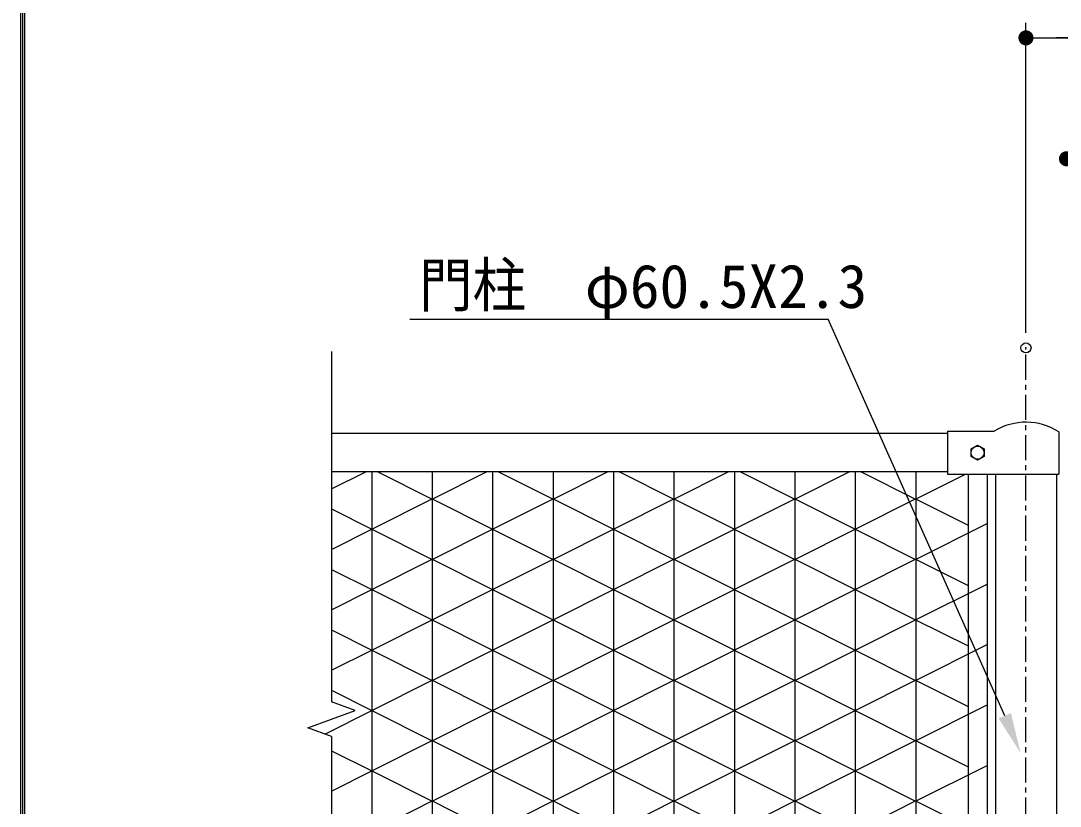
# Model space of a CAD drawing. Units: millimetres, scale not verified. Extents: x -4425 to 4425, y -3150 to 3150.
# Drawn here: x -4050 to -3018, y 920 to 1700 of the extents above; entities that cross this region are included whole.
import ezdxf
from ezdxf.enums import TextEntityAlignment as Align

# ---------------------------------------------------------------- set-up
doc = ezdxf.new("R2010")
doc.units = ezdxf.units.MM
doc.header["$LTSCALE"] = 20
doc.header["$PDMODE"] = 32
doc.header["$PDSIZE"] = 10
doc.linetypes.add('USER1', pattern=[2, 1.25, -0.25, 0.25, -0.25])
for name, color, linetype, lineweight in [('0-0_BUHIN', 7, 'Continuous', 25), ('0-2_KOUZOU', 7, 'Continuous', 25), ('0-3_SUNPOU', 1, 'Continuous', 25), ('0-C_AMI-HATCH', 6, 'Continuous', 25), ('0-D_WAKU', 7, 'Continuous', 25)]:
    doc.layers.add(name, color=color, linetype=linetype, lineweight=lineweight)
doc.layers.add('0-7_DEFPOINTS', color=7, linetype='Continuous')
doc.styles.add('ＭＳ ゴシック', font='')
doc.styles.get('ＭＳ ゴシック').set_extended_font_data('MS Gothic')

# ---------------------------------------------------------------- blocks, each defined once
blk = doc.blocks.new('M1')
at = {"layer": '0-3_SUNPOU'}
blk.add_line((-5, 0), (-38.58, 0), dxfattribs=at)
for points in [[(0, 0), (-5, 0), (-4.96, 0.63)], [(0, 0), (-4.96, -0.63), (-5, 0)], [(0, 0), (-4.96, 0.63), (-4.84, 1.24)], [(0, 0), (-4.84, -1.24), (-4.96, -0.63)], [(0, 0), (-4.84, 1.24), (-4.65, 1.84)], [(0, 0), (-4.65, -1.84), (-4.84, -1.24)], [(0, 0), (-4.65, 1.84), (-4.38, 2.41)], [(0, 0), (-4.38, -2.41), (-4.65, -1.84)], [(0, 0), (-4.38, 2.41), (-4.05, 2.94)], [(0, 0), (-4.05, -2.94), (-4.38, -2.41)], [(0, 0), (-4.05, 2.94), (-3.64, 3.42)], [(0, 0), (-3.64, -3.42), (-4.05, -2.94)], [(0, 0), (-3.64, 3.42), (-3.19, 3.85)], [(0, 0), (-3.19, -3.85), (-3.64, -3.42)], [(0, 0), (-3.19, 3.85), (-2.68, 4.22)], [(0, 0), (-2.68, -4.22), (-3.19, -3.85)], [(0, 0), (-2.68, 4.22), (-2.13, 4.52)], [(0, 0), (-2.13, -4.52), (-2.68, -4.22)], [(0, 0), (-2.13, 4.52), (-1.55, 4.76)], [(0, 0), (-1.55, -4.76), (-2.13, -4.52)], [(0, 0), (-1.55, 4.76), (-0.94, 4.91)], [(0, 0), (-0.94, -4.91), (-1.55, -4.76)], [(0, 0), (-0.94, 4.91), (-0.31, 4.99)], [(0, 0), (-0.31, -4.99), (-0.94, -4.91)], [(0, 0), (-0.31, 4.99), (0.31, 4.99)], [(0, 0), (0.31, -4.99), (-0.31, -4.99)], [(0, 0), (0.31, 4.99), (0.94, 4.91)], [(0, 0), (0.94, 4.91), (1.55, 4.76)], [(0, 0), (1.55, 4.76), (2.13, 4.52)], [(0, 0), (2.13, 4.52), (2.68, 4.22)], [(0, 0), (2.68, 4.22), (3.19, 3.85)], [(0, 0), (3.19, 3.85), (3.64, 3.42)], [(0, 0), (3.64, 3.42), (4.05, 2.94)], [(0, 0), (4.05, 2.94), (4.38, 2.41)], [(0, 0), (4.38, 2.41), (4.65, 1.84)], [(0, 0), (4.65, 1.84), (4.84, 1.24)], [(0, 0), (4.84, 1.24), (4.96, 0.63)], [(0, 0), (4.96, 0.63), (5, 0)], [(0, 0), (0.94, -4.91), (0.31, -4.99)], [(0, 0), (1.55, -4.76), (0.94, -4.91)], [(0, 0), (2.13, -4.52), (1.55, -4.76)], [(0, 0), (2.68, -4.22), (2.13, -4.52)], [(0, 0), (3.19, -3.85), (2.68, -4.22)], [(0, 0), (3.64, -3.42), (3.19, -3.85)], [(0, 0), (4.05, -2.94), (3.64, -3.42)], [(0, 0), (4.38, -2.41), (4.05, -2.94)], [(0, 0), (4.65, -1.84), (4.38, -2.41)], [(0, 0), (4.84, -1.24), (4.65, -1.84)], [(0, 0), (4.96, -0.63), (4.84, -1.24)], [(0, 0), (5, 0), (4.96, -0.63)]]:
    blk.add_solid(points, dxfattribs=at)

msp = doc.modelspace()

# ---------------------------------------------------------------- linework, layer by layer
at = {"layer": '0-0_BUHIN'}
for p, q in [((-3130.16, 1292.05), (-3083.77, 1292.05)), ((-3130.16, 1292.05), (-3130.16, 1249.55)), ((-3019.42, 1291.32), (-3019.42, 1249.55)), ((-3130.16, 1249.55), (-3019.42, 1249.55))]:
    msp.add_line(p, q, dxfattribs=at)
msp.add_arc((-3052.17, 1241.05), 60, 56.9207, 121.77893, dxfattribs=at)
at = {"layer": '0-2_KOUZOU', "color": 1, "linetype": 'USER1'}
msp.add_line((-3052.17, -536.74), (-3052.17, 1374.79), dxfattribs=at)
at = {"layer": '0-2_KOUZOU'}
for p, q in [((-3741.56, 1371.23), (-3741.56, 1023.25)), ((-3130.16, 1289.8), (-3741.56, 1289.8)), ((-3106.67, 1274.55), (-3100.17, 1278.31)), ((-3106.67, 1267.05), (-3106.67, 1274.55)), ((-3100.17, 1278.31), (-3093.67, 1274.55)), ((-3093.67, 1274.55), (-3093.67, 1267.05)), ((-3100.17, 1263.3), (-3106.67, 1267.05)), ((-3093.67, 1267.05), (-3100.17, 1263.3)), ((-3130.16, 1251.8), (-3741.56, 1251.8)), ((-3109.67, 1249.55), (-3109.67, 574.8)), ((-3090.67, 1249.55), (-3090.67, 574.8)), ((-3082.42, 1249.55), (-3082.42, 592.3)), ((-3021.92, 1249.55), (-3021.92, 592.3)), ((-3741.56, 989.05), (-3741.56, 309.6))]:
    msp.add_line(p, q, dxfattribs=at)
msp.add_lwpolyline([(-3741.56, 989.05), (-3765.05, 997.6), (-3718.06, 1014.7), (-3741.56, 1023.25)], dxfattribs=at)
msp.add_circle((-3100.17, 1270.8), 6.5, dxfattribs=at)
at = {"layer": '0-3_SUNPOU'}
for p, q in [((-3052.17, 1389.79), (-3052.17, 1697.61)), ((-2047.17, 1682.61), (-3022.17, 1682.61)), ((-3663.7, 1403.44), (-3248.69, 1403.44)), ((-3073.22, 1009.59), (-3248.69, 1403.44))]:
    msp.add_line(p, q, dxfattribs=at)
msp.add_solid([(-3067.08, 1012.19), (-3057.6, 972.77), (-3079.36, 1006.99)], dxfattribs=at)
msp.add_solid([(-3067.08, 1012.19), (-3057.6, 972.77), (-3079.36, 1006.99)], dxfattribs=at)
at = {"layer": '0-7_DEFPOINTS'}
for p in [(-3052.17, 1682.61), (-3052.17, 1374.79)]:
    msp.add_point(p, dxfattribs=at)
at = {"layer": '0-C_AMI-HATCH'}
for p, q in [((-3741.56, 1234.78), (-3707.68, 1251.8)), ((-3701.67, 1251.8), (-3701.67, -122.2)), ((-3695.69, 1251.8), (-3641.69, 1224.67)), ((-3641.69, 1224.67), (-3587.68, 1251.8)), ((-3641.67, 1251.8), (-3641.67, -122.2)), ((-3581.67, 1251.8), (-3581.67, -122.2)), ((-3575.69, 1251.8), (-3521.69, 1224.67)), ((-3521.69, 1224.67), (-3467.68, 1251.8)), ((-3521.67, 1251.8), (-3521.67, -122.2)), ((-3461.67, 1251.8), (-3461.67, -122.2)), ((-3455.69, 1251.8), (-3401.69, 1224.67)), ((-3401.69, 1224.67), (-3347.68, 1251.8)), ((-3401.67, 1251.8), (-3401.67, -122.2)), ((-3341.67, 1251.8), (-3341.67, -122.2)), ((-3335.69, 1251.8), (-3281.69, 1224.67)), ((-3281.69, 1224.67), (-3227.68, 1251.8)), ((-3281.67, 1251.8), (-3281.67, -122.2)), ((-3221.67, 1251.8), (-3221.67, -122.2)), ((-3215.69, 1251.8), (-3161.69, 1224.67)), ((-3161.69, 1224.67), (-3112.16, 1249.55)), ((-3161.67, 1251.8), (-3161.67, -122.2)), ((-3701.7, 1194.82), (-3641.69, 1224.97)), ((-3641.69, 1224.97), (-3581.67, 1194.82)), ((-3581.7, 1194.82), (-3521.69, 1224.97)), ((-3521.69, 1224.97), (-3461.67, 1194.82)), ((-3461.7, 1194.82), (-3401.69, 1224.97)), ((-3401.69, 1224.97), (-3341.67, 1194.82)), ((-3341.7, 1194.82), (-3281.69, 1224.97)), ((-3281.69, 1224.97), (-3221.67, 1194.82)), ((-3221.7, 1194.82), (-3161.69, 1224.97)), ((-3161.69, 1224.97), (-3109.66, 1198.84)), ((-3741.56, 1214.86), (-3701.67, 1194.82)), ((-3161.69, 1164.67), (-3090.67, 1200.34)), ((-3741.56, 1174.78), (-3701.67, 1194.82)), ((-3701.7, 1194.82), (-3641.69, 1164.67)), ((-3641.69, 1164.67), (-3581.67, 1194.82)), ((-3581.7, 1194.82), (-3521.69, 1164.67)), ((-3521.69, 1164.67), (-3461.67, 1194.82)), ((-3461.7, 1194.82), (-3401.69, 1164.67)), ((-3401.69, 1164.67), (-3341.67, 1194.82)), ((-3341.7, 1194.82), (-3281.69, 1164.67)), ((-3281.69, 1164.67), (-3221.67, 1194.82)), ((-3221.7, 1194.82), (-3161.69, 1164.67)), ((-3701.7, 1134.82), (-3641.69, 1164.97)), ((-3641.69, 1164.97), (-3581.67, 1134.82)), ((-3581.7, 1134.82), (-3521.69, 1164.97)), ((-3521.69, 1164.97), (-3461.67, 1134.82)), ((-3341.7, 1134.82), (-3281.69, 1164.97)), ((-3281.69, 1164.97), (-3221.67, 1134.82)), ((-3741.56, 1154.86), (-3701.67, 1134.82)), ((-3161.69, 1104.67), (-3090.67, 1140.34)), ((-3741.56, 1114.78), (-3701.67, 1134.82)), ((-3701.7, 1134.82), (-3641.69, 1104.67)), ((-3641.69, 1104.67), (-3581.67, 1134.82)), ((-3581.7, 1134.82), (-3521.69, 1104.67)), ((-3521.69, 1104.67), (-3461.67, 1134.82)), ((-3461.7, 1134.82), (-3401.69, 1104.67)), ((-3401.69, 1104.67), (-3341.67, 1134.82)), ((-3341.7, 1134.82), (-3281.69, 1104.67)), ((-3281.69, 1104.67), (-3221.67, 1134.82)), ((-3221.7, 1134.82), (-3161.69, 1104.67)), ((-3701.7, 1074.82), (-3641.69, 1104.97)), ((-3641.69, 1104.97), (-3581.67, 1074.82)), ((-3581.7, 1074.82), (-3521.69, 1104.97)), ((-3521.69, 1104.97), (-3461.67, 1074.82)), ((-3461.7, 1074.82), (-3401.69, 1104.97)), ((-3401.69, 1104.97), (-3341.67, 1074.82)), ((-3341.7, 1074.82), (-3281.69, 1104.97)), ((-3281.69, 1104.97), (-3221.67, 1074.82)), ((-3221.7, 1074.82), (-3161.69, 1104.97)), ((-3161.69, 1104.97), (-3109.66, 1078.84)), ((-3741.56, 1094.86), (-3701.67, 1074.82)), ((-3741.56, 1054.78), (-3701.67, 1074.82)), ((-3701.7, 1074.82), (-3641.69, 1044.67)), ((-3641.69, 1044.67), (-3581.67, 1074.82)), ((-3581.7, 1074.82), (-3521.69, 1044.67)), ((-3521.69, 1044.67), (-3461.67, 1074.82)), ((-3461.7, 1074.82), (-3401.69, 1044.67)), ((-3401.69, 1044.67), (-3341.67, 1074.82)), ((-3341.7, 1074.82), (-3281.69, 1044.67)), ((-3281.69, 1044.67), (-3221.67, 1074.82)), ((-3221.7, 1074.82), (-3161.69, 1044.67)), ((-3161.69, 1044.67), (-3090.67, 1080.34)), ((-3701.7, 1014.82), (-3641.69, 1044.97)), ((-3641.69, 1044.97), (-3581.67, 1014.82)), ((-3581.7, 1014.82), (-3521.69, 1044.97)), ((-3521.69, 1044.97), (-3461.67, 1014.82)), ((-3341.7, 1014.82), (-3281.69, 1044.97)), ((-3281.69, 1044.97), (-3221.67, 1014.82)), ((-3221.7, 1014.82), (-3161.69, 1044.97)), ((-3161.69, 1044.97), (-3109.66, 1018.84)), ((-3741.56, 1034.86), (-3701.67, 1014.82)), ((-3748.18, 991.46), (-3701.67, 1014.82)), ((-3701.7, 1014.82), (-3641.69, 984.67)), ((-3641.69, 984.67), (-3581.67, 1014.82)), ((-3581.7, 1014.82), (-3521.69, 984.67)), ((-3521.69, 984.67), (-3461.67, 1014.82)), ((-3461.7, 1014.82), (-3401.69, 984.67)), ((-3401.69, 984.67), (-3341.67, 1014.82)), ((-3341.7, 1014.82), (-3281.69, 984.67)), ((-3281.69, 984.67), (-3221.67, 1014.82)), ((-3221.7, 1014.82), (-3161.69, 984.67)), ((-3161.69, 984.67), (-3090.67, 1020.34)), ((-3701.7, 954.82), (-3641.69, 984.97)), ((-3641.69, 984.97), (-3581.67, 954.82)), ((-3581.7, 954.82), (-3521.69, 984.97)), ((-3521.69, 984.97), (-3461.67, 954.82)), ((-3461.7, 954.82), (-3401.69, 984.97)), ((-3401.69, 984.97), (-3341.67, 954.82)), ((-3341.7, 954.82), (-3281.69, 984.97)), ((-3281.69, 984.97), (-3221.67, 954.82)), ((-3221.7, 954.82), (-3161.69, 984.97)), ((-3161.69, 984.97), (-3109.66, 958.84)), ((-3741.56, 974.86), (-3701.67, 954.82)), ((-3161.69, 924.67), (-3090.67, 960.34)), ((-3741.56, 934.78), (-3701.67, 954.82)), ((-3701.7, 954.82), (-3641.69, 924.67)), ((-3641.69, 924.67), (-3581.67, 954.82)), ((-3581.7, 954.82), (-3521.69, 924.67)), ((-3521.69, 924.67), (-3461.67, 954.82)), ((-3461.7, 954.82), (-3401.69, 924.67)), ((-3401.69, 924.67), (-3341.67, 954.82)), ((-3341.7, 954.82), (-3281.69, 924.67)), ((-3281.69, 924.67), (-3221.67, 954.82)), ((-3221.7, 954.82), (-3161.69, 924.67)), ((-3701.7, 894.82), (-3641.69, 924.97)), ((-3641.69, 924.97), (-3581.67, 894.82)), ((-3581.7, 894.82), (-3521.69, 924.97)), ((-3521.69, 924.97), (-3461.67, 894.82)), ((-3341.7, 894.82), (-3281.69, 924.97)), ((-3281.69, 924.97), (-3221.67, 894.82))]:
    msp.add_line(p, q, dxfattribs=at)
for points in [[(-3461.7, 1134.82), (-3401.69, 1164.97), (-3341.67, 1134.82)], [(-3221.7, 1134.82), (-3161.69, 1164.97), (-3109.66, 1138.84)], [(-3461.7, 1014.82), (-3401.69, 1044.97), (-3341.67, 1014.82)], [(-3461.7, 894.82), (-3401.69, 924.97), (-3341.67, 894.82)], [(-3221.7, 894.82), (-3161.69, 924.97), (-3109.66, 898.84)]]:
    msp.add_lwpolyline(points, dxfattribs=at)
at = {"layer": '0-D_WAKU'}
msp.add_line((-4048.09, -2923), (-4048.09, 2923), dxfattribs=at)
msp.add_lwpolyline([(-4050.09, 2925), (4199.91, 2925), (4199.91, -2925), (-4050.09, -2925)], close=True, dxfattribs=at)
msp.add_lwpolyline([(-4046.09, -2921), (-4046.09, 2921), (4195.91, 2921)], dxfattribs=at)

# ---------------------------------------------------------------- block references
at = {"layer": '0-3_SUNPOU', "xscale": 1.5, "yscale": 1.5, "rotation": 180}
for p in [(-3052.17, 1682.61), (-3011.92, 1562.61)]:
    msp.add_blockref('M1', p, dxfattribs=at)

# ---------------------------------------------------------------- texts
at = {"layer": '0-2_KOUZOU', "color": 3, "style": 'ＭＳ ゴシック'}
msp.add_text('φ60.5X2.3', height=43.3, dxfattribs=at).set_placement((-3490.18, 1401.43), align=Align.BOTTOM_LEFT)
at = {"layer": '0-3_SUNPOU', "color": 3, "style": 'ＭＳ ゴシック', "width": 0.9}
msp.add_text('門柱', height=43.3, dxfattribs=at).set_placement((-3654.72, 1402.66), align=Align.BOTTOM_LEFT)

doc.saveas('drawing.dxf')
